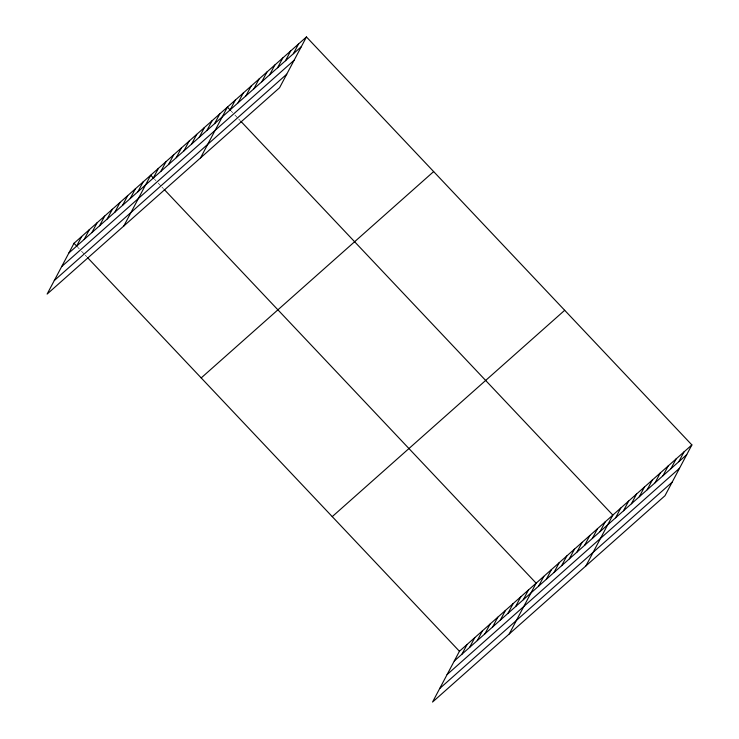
<?xml version="1.0" encoding="UTF-8"?>
<svg xmlns="http://www.w3.org/2000/svg" width="739" height="739" viewBox="0 0 739 739"><rect width="100%" height="100%" fill="white"/><g stroke="black" fill="none" stroke-linecap="round" stroke-linejoin="round"><path stroke-width="0.55" stroke-dasharray="3.69 2.77" d="M231.168 111.062L232.665 112.651M234.91 115.025L237.903 118.194M238.651 118.979L240.147 120.568M154.46 179.152L155.957 180.741M158.201 183.115L161.194 186.283M161.943 187.078L163.439 188.657M77.752 247.242L79.249 248.831M81.493 251.205L84.486 254.373M85.234 255.167L86.731 256.747"/><path stroke-width="1.11" d="M306.454 36.95L74.011 243.288L47.12 294.076L279.564 87.738L306.454 36.95L691.88 444.924L664.989 495.712L432.546 702.05L459.436 651.262L691.88 444.924M76.523 246.226L81.687 236.48M84.191 239.418L89.354 229.663M91.867 232.609L97.031 222.855M99.534 225.801L104.698 216.047M107.201 218.993L112.365 209.239M114.878 212.185L120.041 202.431M122.545 205.377L127.708 195.623M130.221 198.56L135.376 188.815M137.888 191.752L143.052 182.006M123.829 225.986L150.719 175.198L153.712 178.367M153.232 178.136L158.395 168.381M160.899 171.328L166.063 161.573M168.566 164.52L173.73 154.765M176.242 157.712L181.406 147.957M183.909 150.904L189.073 141.149M191.586 144.096L196.74 134.341M199.253 137.278L204.417 127.533M206.92 130.47L212.084 120.725M214.596 123.662L219.76 113.917M200.537 157.897L227.427 107.1L230.42 110.268M230.171 109.843L235.335 100.088M238.069 102.823L243.233 93.077M245.976 95.811L251.14 86.057M253.874 88.791L259.038 79.045M261.782 81.78L266.945 72.025M269.68 74.759L274.843 65.014M277.587 67.748L282.751 57.993M285.485 60.737L290.649 50.982M293.392 53.716L298.556 43.961M461.94 654.2L467.103 644.454M469.607 647.392L474.771 637.646M477.283 640.584L482.447 630.838M484.95 633.776L490.114 624.021M492.627 626.968L497.79 617.213M500.294 620.16L505.458 610.405M507.961 613.352L513.125 603.597M515.637 606.543L520.801 596.789M523.304 599.735L528.468 589.981M509.245 633.96L536.135 583.173L164.187 189.452M538.648 586.11L543.812 576.365M546.315 579.302L551.479 569.557M553.991 572.494L559.155 562.739M561.658 565.686L566.822 555.931M569.326 558.878L574.489 549.123M577.002 552.07L582.166 542.315M584.669 545.262L589.833 535.507M592.345 538.454L597.5 528.699M600.013 531.637L605.176 521.891M585.953 565.871L612.843 515.083L240.896 121.362M615.587 517.817L620.751 508.062M623.485 510.797L628.649 501.051M631.392 503.786L636.556 494.031M639.29 496.774L644.454 487.019M647.198 489.754L652.361 479.999M655.105 482.743L660.26 472.988M663.003 475.722L668.167 465.976M670.91 468.711L676.074 458.956M678.808 461.69L683.972 451.945M68.856 253.034L301.29 46.705M61.679 266.576L294.122 60.247M54.298 280.534L286.741 74.196M201.202 377.915L433.645 171.587M332.245 516.626L564.688 310.297M454.273 661.017L686.716 454.679M447.104 674.559L679.538 468.221M439.714 688.508L672.157 482.17M74.011 243.288L77.004 246.457M87.479 257.541L459.436 651.262"/></g></svg>
